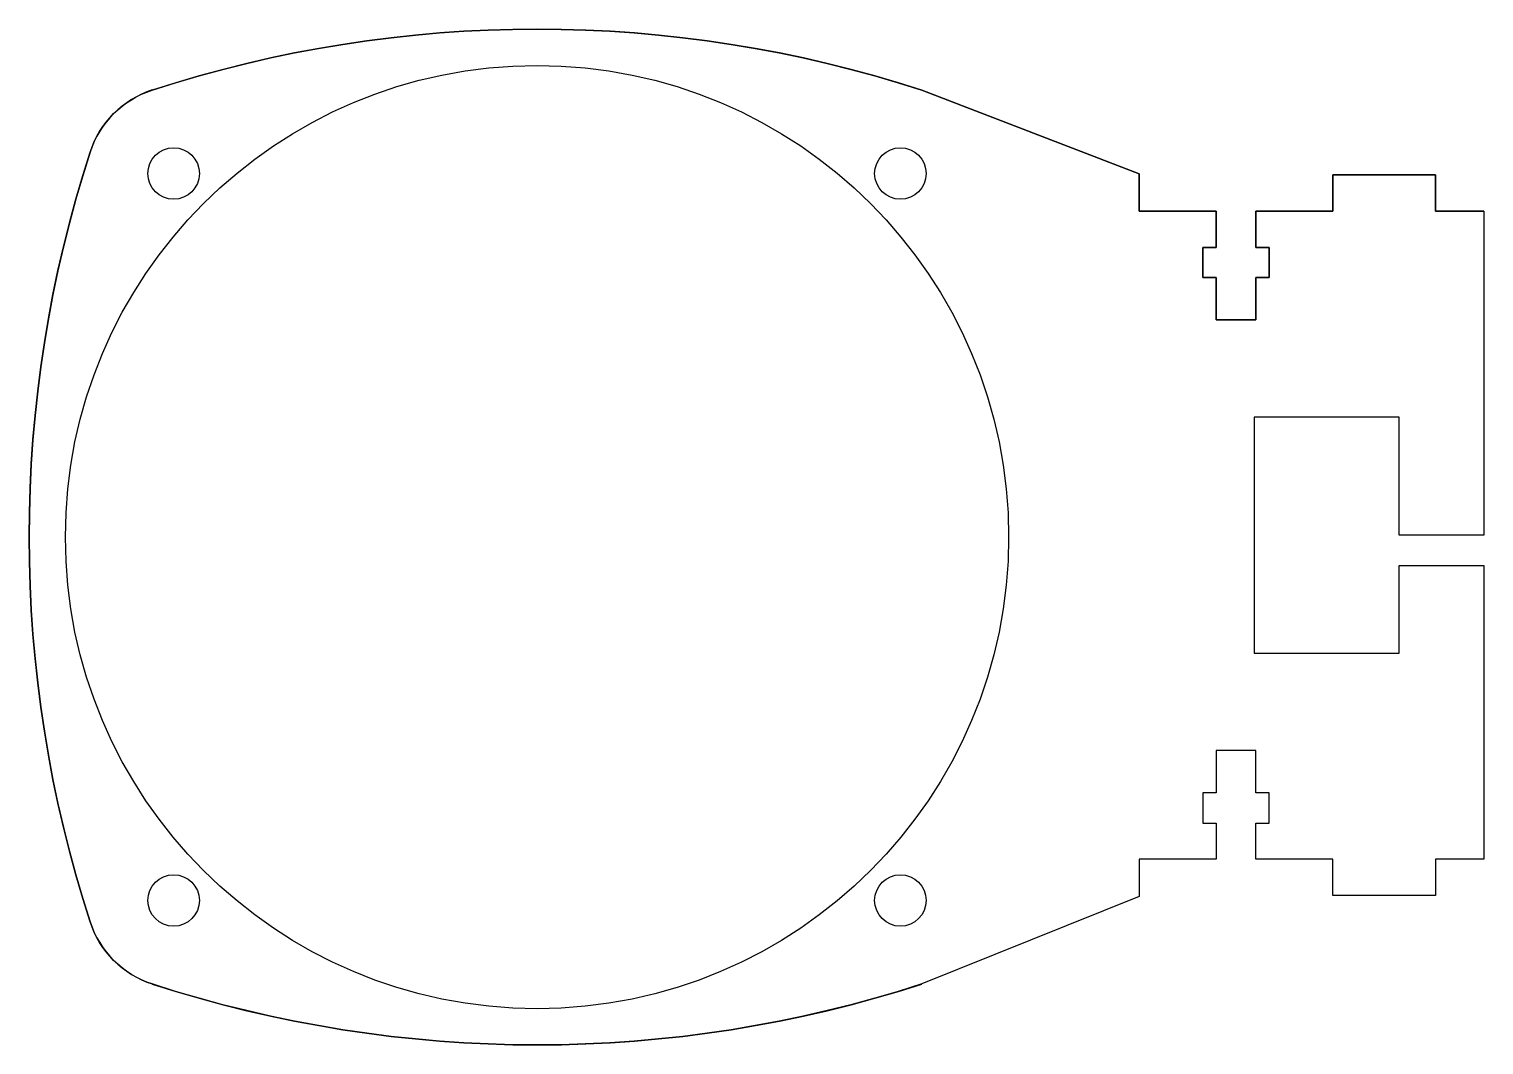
# Model space of a CAD drawing. Header units: millimetres. Extents: x -15 to 105, y -98 to -14.
import ezdxf

# ---------------------------------------------------------------- set-up
doc = ezdxf.new("R2010")
doc.units = ezdxf.units.MM
doc.layers.get('0').update_dxf_attribs({"linetype": 'CONTINUOUS'})

msp = doc.modelspace()

# ---------------------------------------------------------------- linework, layer by layer
for p, q in [((76.51, -25.52), (58.53, -18.59)), ((76.51, -25.52), (58.53, -18.59)), ((76.51, -28.6), (76.51, -25.52)), ((76.51, -28.6), (76.51, -25.52)), ((101.01, -25.6), (92.51, -25.6)), ((92.51, -25.6), (92.51, -28.6)), ((101.01, -25.6), (92.51, -25.6)), ((92.51, -25.6), (92.51, -28.6)), ((101.01, -28.6), (101.01, -25.6)), ((101.01, -28.6), (101.01, -25.6)), ((82.86, -28.6), (76.51, -28.6)), ((82.86, -28.6), (76.51, -28.6)), ((82.86, -31.6), (82.86, -28.6)), ((82.86, -31.6), (82.86, -28.6)), ((92.51, -28.6), (86.16, -28.6)), ((86.16, -28.6), (86.16, -31.6)), ((92.51, -28.6), (86.16, -28.6)), ((86.16, -28.6), (86.16, -31.6)), ((105.01, -28.6), (101.01, -28.6)), ((105.01, -28.6), (101.01, -28.6)), ((81.76, -34.1), (81.76, -31.6)), ((81.76, -31.6), (82.86, -31.6)), ((81.76, -34.1), (81.76, -31.6)), ((81.76, -31.6), (82.86, -31.6)), ((86.16, -31.6), (87.26, -31.6)), ((86.16, -31.6), (87.26, -31.6)), ((87.26, -31.6), (87.26, -34.1)), ((87.26, -31.6), (87.26, -34.1)), ((82.86, -34.1), (81.76, -34.1)), ((82.86, -34.1), (81.76, -34.1)), ((82.86, -37.6), (82.86, -34.1)), ((82.86, -37.6), (82.86, -34.1)), ((87.26, -34.1), (86.16, -34.1)), ((86.16, -34.1), (86.16, -37.6)), ((87.26, -34.1), (86.16, -34.1)), ((86.16, -34.1), (86.16, -37.6)), ((86.16, -37.6), (82.86, -37.6)), ((86.16, -37.6), (82.86, -37.6))]:
    msp.add_line(p, q)
msp.add_lwpolyline([(105.01, -55.4), (98.01, -55.4), (98.01, -45.65), (86.01, -45.65), (86.01, -65.15), (98.01, -65.15), (98.01, -57.9), (105.01, -57.9), (105.01, -82.2), (101.01, -82.2), (101.01, -85.2), (92.51, -85.2), (92.51, -82.2), (86.16, -82.2), (86.16, -79.2), (87.26, -79.2), (87.26, -76.7), (86.16, -76.7), (86.16, -73.2), (82.86, -73.2), (82.86, -76.7), (81.76, -76.7), (81.76, -79.2), (82.86, -79.2), (82.86, -82.2), (76.51, -82.2), (76.51, -85.28), (58.53, -92.51, -0.158358), (-5.12, -92.51, -0.240106), (-10.25, -87.37, -0.158358), (-10.25, -23.72, -0.240106), (-5.12, -18.59, -0.158358), (58.53, -18.59), (76.51, -25.52), (76.51, -28.6), (82.86, -28.6), (82.86, -31.6), (81.76, -31.6), (81.76, -34.1), (82.86, -34.1), (82.86, -37.6), (86.16, -37.6), (86.16, -34.1), (87.26, -34.1), (87.26, -31.6), (86.16, -31.6), (86.16, -28.6), (92.51, -28.6), (92.51, -25.6), (101.01, -25.6), (101.01, -28.6), (105.01, -28.6)], format="xyb", close=True)
for centre, radius in [((26.71, -55.55), 39), ((26.71, -55.55), 39), ((26.71, -55.55), 39), ((-3.34, -25.49), 2.13), ((-3.34, -25.49), 2.13), ((-3.34, -25.49), 2.13), ((56.76, -25.49), 2.13), ((56.76, -25.49), 2.13), ((56.76, -25.49), 2.13), ((-3.34, -85.6), 2.13), ((-3.34, -85.6), 2.13), ((-3.34, -85.6), 2.13), ((56.76, -85.6), 2.13), ((56.76, -85.6), 2.13), ((56.76, -85.6), 2.13)]:
    msp.add_circle(centre, radius)
for centre, radius, start, end in [((26.71, -116.55), 103, 72.003, 107.997), ((26.71, -116.55), 103, 72.003, 107.997), ((-2.64, -26.19), 8, 107.997, 162.003), ((-2.64, -26.19), 8, 107.997, 162.003), ((87.71, -55.55), 103, 162.003, 197.997), ((87.71, -55.55), 103, 162.003, 197.997), ((-2.64, -84.9), 8, 197.997, 252.003), ((-2.64, -84.9), 8, 197.997, 252.003), ((26.71, 5.45), 103, 252.003, 287.997), ((26.71, 5.45), 103, 252.003, 287.997)]:
    msp.add_arc(centre, radius, start, end)

doc.saveas('drawing.dxf')
